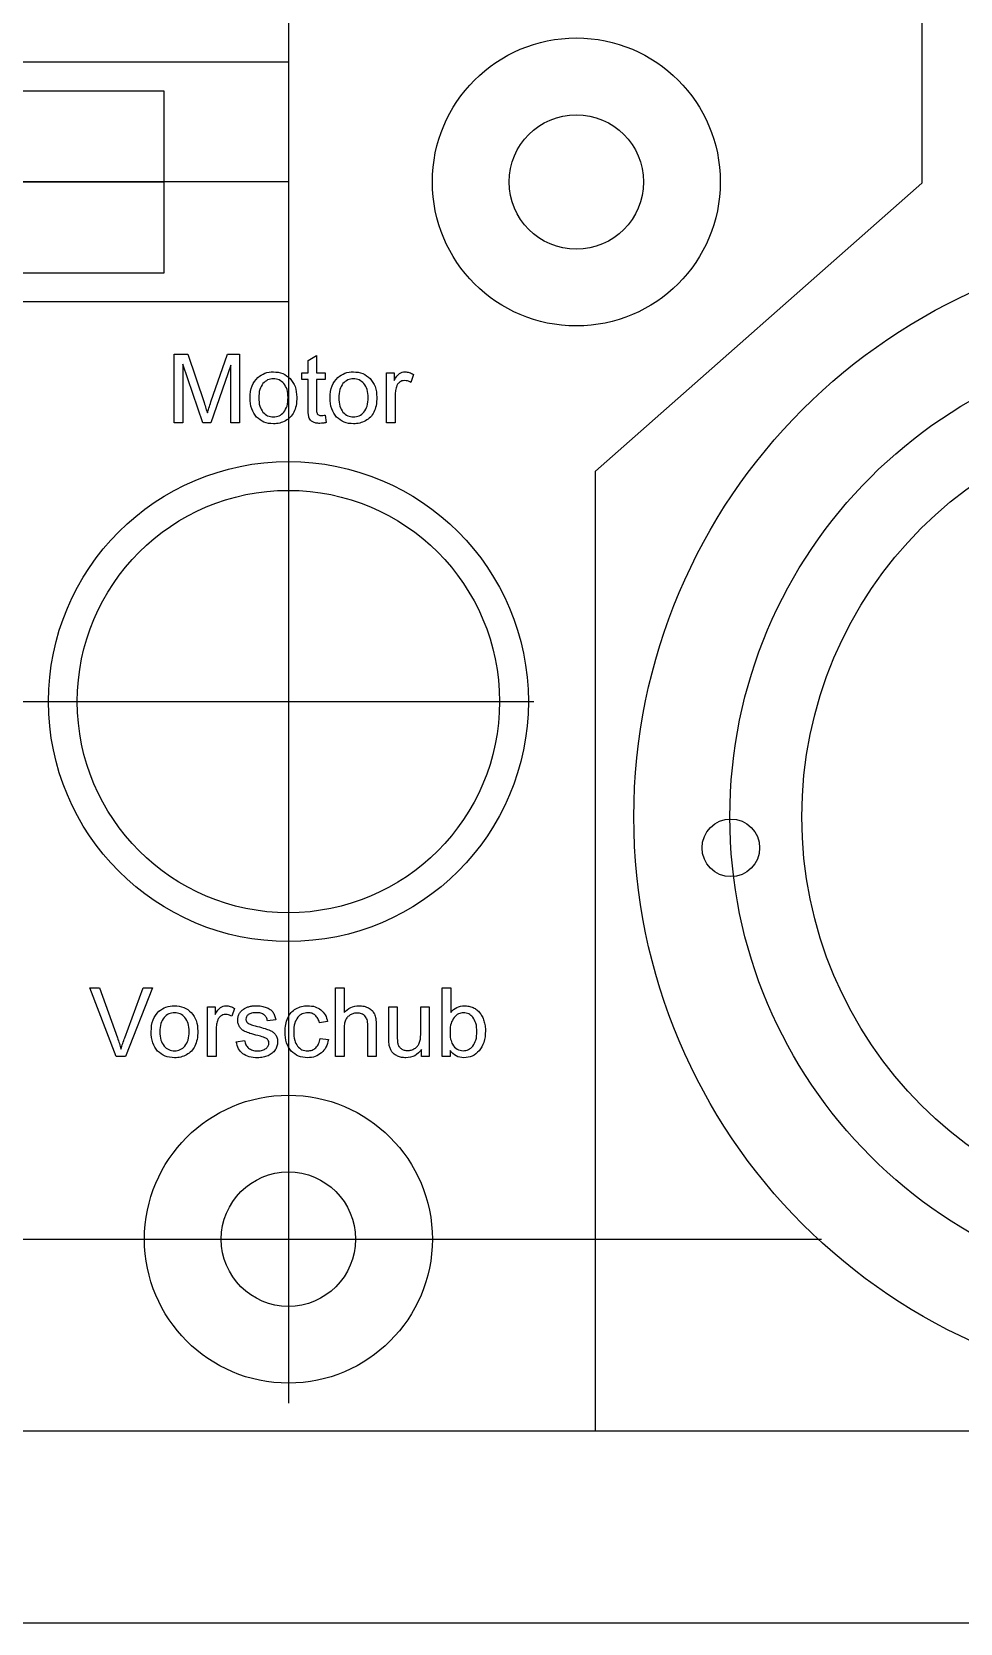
# Model space of a CAD drawing. Header units: millimetres. Extents: x 39 to 249, y 35 to 175.
# Drawn here: x 77.8 to 126.2, y 34.5 to 117.4 of the extents above; entities that cross this region are included whole.
import ezdxf

# ---------------------------------------------------------------- set-up
doc = ezdxf.new("R2010")
doc.units = ezdxf.units.MM
doc.layers.get('0').update_dxf_attribs({"linetype": 'CONTINUOUS'})

msp = doc.modelspace()

# ---------------------------------------------------------------- linework, layer by layer
for p, q in [((91.219, 164.54), (91.219, 46)), ((124.219, 164.54), (124.219, 109.54)), ((91.219, 109.603), (52.219, 109.603)), ((59.719, 109.603), (84.719, 109.603)), ((107.219, 94.54), (124.219, 109.54)), ((85.263, 97.063), (85.263, 100.642)), ((85.263, 100.642), (85.976, 100.642)), ((85.976, 100.642), (86.823, 98.108)), ((87.184, 98.151), (88.041, 100.642)), ((88.041, 100.642), (88.678, 100.642)), ((88.678, 100.642), (88.678, 97.063)), ((92.248, 100.297), (92.685, 100.561)), ((92.248, 99.655), (92.248, 100.297)), ((92.685, 100.561), (92.685, 99.655)), ((86.755, 97.063), (85.719, 100.11)), ((85.719, 100.11), (85.719, 97.063)), ((88.222, 100.058), (87.182, 97.063)), ((88.222, 97.063), (88.222, 100.058)), ((91.925, 99.314), (91.925, 99.655)), ((91.925, 99.655), (92.248, 99.655)), ((92.685, 99.655), (93.127, 99.655)), ((93.127, 99.655), (93.127, 99.314)), ((96.332, 97.063), (96.332, 99.655)), ((96.332, 99.655), (96.728, 99.655)), ((96.728, 99.655), (96.728, 99.262)), ((97.741, 99.572), (97.589, 99.165)), ((92.248, 99.314), (91.925, 99.314)), ((92.248, 97.822), (92.248, 99.314)), ((93.127, 99.314), (92.685, 99.314)), ((92.685, 99.314), (92.685, 97.797)), ((96.772, 98.42), (96.772, 97.063)), ((85.719, 97.063), (85.263, 97.063)), ((87.182, 97.063), (86.755, 97.063)), ((88.678, 97.063), (88.222, 97.063)), ((93.127, 97.456), (93.19, 97.068)), ((96.772, 97.063), (96.332, 97.063)), ((107.219, 44.54), (107.219, 94.54)), ((50, 82.54), (104, 82.54)), ((82.252, 64.046), (80.865, 67.625)), ((80.865, 67.625), (81.378, 67.625)), ((81.378, 67.625), (82.308, 65.025)), ((82.689, 65.025), (83.656, 67.625)), ((84.139, 67.625), (82.738, 64.046)), ((83.656, 67.625), (84.139, 67.625)), ((93.678, 64.046), (93.678, 67.625)), ((93.678, 67.625), (94.117, 67.625)), ((94.117, 67.625), (94.117, 66.341)), ((99.237, 64.046), (99.237, 67.625)), ((99.237, 67.625), (99.676, 67.625)), ((99.676, 67.625), (99.676, 66.348)), ((87.008, 64.046), (87.008, 66.639)), ((87.008, 66.639), (87.403, 66.639)), ((87.403, 66.639), (87.403, 66.246)), ((88.417, 66.556), (88.265, 66.148)), ((96.449, 65.032), (96.449, 66.639)), ((96.449, 66.639), (96.888, 66.639)), ((96.888, 66.639), (96.888, 65.201)), ((98.111, 65.25), (98.111, 66.639)), ((98.111, 66.639), (98.551, 66.639)), ((98.551, 66.639), (98.551, 64.046)), ((90.558, 65.97), (90.128, 65.911)), ((93.26, 65.877), (92.833, 65.811)), ((95.35, 64.046), (95.35, 65.689)), ((95.79, 65.689), (95.79, 64.046)), ((87.447, 65.403), (87.447, 64.046)), ((88.502, 64.82), (88.937, 64.888)), ((92.87, 64.996), (93.302, 64.94)), ((94.117, 65.465), (94.117, 64.046)), ((82.738, 64.046), (82.252, 64.046)), ((87.447, 64.046), (87.008, 64.046)), ((94.117, 64.046), (93.678, 64.046)), ((95.79, 64.046), (95.35, 64.046)), ((98.158, 64.046), (98.158, 64.427)), ((98.551, 64.046), (98.158, 64.046)), ((99.645, 64.046), (99.237, 64.046)), ((99.645, 64.371), (99.645, 64.046)), ((49.219, 54.54), (119, 54.54)), ((239.219, 44.54), (49.219, 44.54)), ((249.219, 34.54), (39.219, 34.54))]:
    msp.add_line(p, q)
for points in [[(52.219, 115.853), (91.219, 115.853), (91.219, 103.353), (52.219, 103.353)], [(59.719, 114.353), (84.719, 114.353), (84.719, 104.853), (59.719, 104.853)]]:
    msp.add_lwpolyline(points, close=True)
for centre, radius in [((106.219, 109.603), 7.5), ((106.219, 109.603), 3.5), ((139.219, 76.54), 30), ((139.219, 76.54), 25), ((139.219, 76.54), 21.25), ((91.219, 82.54), 12.5), ((91.219, 82.54), 11), ((114.271, 74.922), 1.5), ((91.219, 54.54), 7.5), ((91.219, 54.54), 7.5), ((91.219, 54.54), 3.5), ((91.219, 54.54), 3.5)]:
    msp.add_circle(centre, radius)
for points, knots in [([(89.623, 99.426), (89.743, 99.51), (89.987, 99.682), (90.286, 99.703), (90.439, 99.714)], [0, 0, 0, 0, 0.04294117, 0.08795467, 0.08795467, 0.08795467, 0.08795467]), ([(90.439, 99.714), (90.607, 99.701), (90.936, 99.676), (91.189, 99.466), (91.313, 99.364)], [0, 0, 0, 0, 0.04936715, 0.09624224, 0.09624224, 0.09624224, 0.09624224]), ([(93.793, 99.426), (93.913, 99.51), (94.157, 99.682), (94.456, 99.703), (94.609, 99.714)], [0, 0, 0, 0, 0.04294117, 0.08795467, 0.08795467, 0.08795467, 0.08795467]), ([(94.609, 99.714), (94.777, 99.701), (95.106, 99.676), (95.359, 99.466), (95.483, 99.364)], [0, 0, 0, 0, 0.04936715, 0.09624224, 0.09624224, 0.09624224, 0.09624224]), ([(96.728, 99.262), (96.772, 99.342), (96.847, 99.478), (96.96, 99.583), (97.007, 99.626)], [0, 0, 0, 0, 0.02712511, 0.04613649, 0.04613649, 0.04613649, 0.04613649]), ([(97.007, 99.626), (97.051, 99.652), (97.138, 99.703), (97.239, 99.71), (97.289, 99.714)], [0, 0, 0, 0, 0.01498587, 0.02988873, 0.02988873, 0.02988873, 0.02988873]), ([(97.289, 99.714), (97.365, 99.707), (97.526, 99.692), (97.667, 99.614), (97.741, 99.572)], [0, 0, 0, 0, 0.02267791, 0.04779927, 0.04779927, 0.04779927, 0.04779927]), ([(89.223, 98.359), (89.233, 98.577), (89.251, 98.979), (89.507, 99.286), (89.623, 99.426)], [0, 0, 0, 0, 0.0634773, 0.1167532, 0.1167532, 0.1167532, 0.1167532]), ([(89.892, 99.104), (89.829, 99.003), (89.686, 98.777), (89.679, 98.508), (89.674, 98.359)], [0, 0, 0, 0, 0.03497362, 0.07882941, 0.07882941, 0.07882941, 0.07882941]), ([(90.439, 99.35), (90.333, 99.34), (90.123, 99.32), (89.969, 99.176), (89.892, 99.104)], [0, 0, 0, 0, 0.0307751, 0.06150028, 0.06150028, 0.06150028, 0.06150028]), ([(90.982, 99.102), (90.905, 99.175), (90.752, 99.319), (90.543, 99.34), (90.439, 99.35)], [0, 0, 0, 0, 0.03075606, 0.06120853, 0.06120853, 0.06120853, 0.06120853]), ([(91.2, 98.374), (91.196, 98.519), (91.187, 98.782), (91.045, 99.003), (90.982, 99.102)], [0, 0, 0, 0, 0.04261839, 0.07733846, 0.07733846, 0.07733846, 0.07733846]), ([(91.313, 99.364), (91.411, 99.23), (91.623, 98.943), (91.642, 98.586), (91.652, 98.396)], [0, 0, 0, 0, 0.0488686, 0.1046023, 0.1046023, 0.1046023, 0.1046023]), ([(93.393, 98.359), (93.403, 98.577), (93.421, 98.979), (93.677, 99.286), (93.793, 99.426)], [0, 0, 0, 0, 0.0634773, 0.1167532, 0.1167532, 0.1167532, 0.1167532]), ([(94.062, 99.104), (93.998, 99.003), (93.856, 98.777), (93.849, 98.508), (93.844, 98.359)], [0, 0, 0, 0, 0.03497362, 0.07882941, 0.07882941, 0.07882941, 0.07882941]), ([(94.609, 99.35), (94.503, 99.34), (94.293, 99.32), (94.139, 99.176), (94.062, 99.104)], [0, 0, 0, 0, 0.0307751, 0.06150028, 0.06150028, 0.06150028, 0.06150028]), ([(95.152, 99.102), (95.075, 99.175), (94.922, 99.319), (94.713, 99.34), (94.609, 99.35)], [0, 0, 0, 0, 0.03075606, 0.06120853, 0.06120853, 0.06120853, 0.06120853]), ([(95.37, 98.374), (95.365, 98.519), (95.357, 98.782), (95.215, 99.003), (95.152, 99.102)], [0, 0, 0, 0, 0.04261839, 0.07733846, 0.07733846, 0.07733846, 0.07733846]), ([(95.483, 99.364), (95.581, 99.23), (95.793, 98.943), (95.812, 98.586), (95.822, 98.396)], [0, 0, 0, 0, 0.0488686, 0.1046023, 0.1046023, 0.1046023, 0.1046023]), ([(96.845, 98.933), (96.824, 98.851), (96.779, 98.683), (96.774, 98.51), (96.772, 98.42)], [0, 0, 0, 0, 0.02514352, 0.05193955, 0.05193955, 0.05193955, 0.05193955]), ([(97.008, 99.173), (96.973, 99.141), (96.899, 99.074), (96.863, 98.981), (96.845, 98.933)], [0, 0, 0, 0, 0.01426856, 0.0294477, 0.0294477, 0.0294477, 0.0294477]), ([(97.267, 99.26), (97.22, 99.256), (97.127, 99.249), (97.048, 99.199), (97.008, 99.173)], [0, 0, 0, 0, 0.01384251, 0.02767236, 0.02767236, 0.02767236, 0.02767236]), ([(97.589, 99.165), (97.537, 99.192), (97.436, 99.246), (97.322, 99.255), (97.267, 99.26)], [0, 0, 0, 0, 0.01762479, 0.03391295, 0.03391295, 0.03391295, 0.03391295]), ([(86.823, 98.108), (86.857, 98.005), (86.915, 97.828), (86.971, 97.651), (86.994, 97.578)], [0, 0, 0, 0, 0.03256127, 0.05566749, 0.05566749, 0.05566749, 0.05566749]), ([(86.994, 97.578), (87.02, 97.658), (87.081, 97.85), (87.146, 98.041), (87.184, 98.151)], [0, 0, 0, 0, 0.02534312, 0.06045192, 0.06045192, 0.06045192, 0.06045192]), ([(89.558, 97.353), (89.461, 97.49), (89.247, 97.79), (89.231, 98.159), (89.223, 98.359)], [0, 0, 0, 0, 0.0494859, 0.1080735, 0.1080735, 0.1080735, 0.1080735]), ([(89.674, 98.359), (89.679, 98.21), (89.686, 97.941), (89.829, 97.714), (89.892, 97.613)], [0, 0, 0, 0, 0.04388607, 0.07894073, 0.07894073, 0.07894073, 0.07894073]), ([(90.983, 97.614), (91.046, 97.716), (91.189, 97.948), (91.196, 98.221), (91.2, 98.374)], [0, 0, 0, 0, 0.03540639, 0.08023138, 0.08023138, 0.08023138, 0.08023138]), ([(91.652, 98.396), (91.649, 98.245), (91.644, 97.973), (91.545, 97.72), (91.502, 97.608)], [0, 0, 0, 0, 0.04486555, 0.08070761, 0.08070761, 0.08070761, 0.08070761]), ([(92.301, 97.303), (92.286, 97.367), (92.245, 97.537), (92.247, 97.712), (92.248, 97.822)], [0, 0, 0, 0, 0.01955396, 0.05232684, 0.05232684, 0.05232684, 0.05232684]), ([(93.728, 97.353), (93.631, 97.49), (93.417, 97.79), (93.401, 98.159), (93.393, 98.359)], [0, 0, 0, 0, 0.0494859, 0.1080735, 0.1080735, 0.1080735, 0.1080735]), ([(93.844, 98.359), (93.849, 98.21), (93.856, 97.941), (93.998, 97.714), (94.062, 97.613)], [0, 0, 0, 0, 0.04388607, 0.07894073, 0.07894073, 0.07894073, 0.07894073]), ([(95.153, 97.614), (95.216, 97.716), (95.359, 97.948), (95.366, 98.221), (95.37, 98.374)], [0, 0, 0, 0, 0.03540639, 0.08023138, 0.08023138, 0.08023138, 0.08023138]), ([(95.822, 98.396), (95.819, 98.245), (95.814, 97.973), (95.715, 97.72), (95.672, 97.608)], [0, 0, 0, 0, 0.04486555, 0.08070761, 0.08070761, 0.08070761, 0.08070761]), ([(90.439, 97.004), (90.268, 97.017), (89.937, 97.041), (89.682, 97.251), (89.558, 97.353)], [0, 0, 0, 0, 0.04999265, 0.09679118, 0.09679118, 0.09679118, 0.09679118]), ([(89.892, 97.613), (89.969, 97.541), (90.123, 97.396), (90.333, 97.376), (90.439, 97.365)], [0, 0, 0, 0, 0.03078038, 0.0615616, 0.0615616, 0.0615616, 0.0615616]), ([(90.439, 97.365), (90.543, 97.376), (90.753, 97.397), (90.906, 97.542), (90.983, 97.614)], [0, 0, 0, 0, 0.03060808, 0.06139528, 0.06139528, 0.06139528, 0.06139528]), ([(91.065, 97.163), (90.967, 97.116), (90.768, 97.023), (90.549, 97.01), (90.439, 97.004)], [0, 0, 0, 0, 0.03227353, 0.06513717, 0.06513717, 0.06513717, 0.06513717]), ([(91.502, 97.608), (91.446, 97.518), (91.334, 97.337), (91.155, 97.221), (91.065, 97.163)], [0, 0, 0, 0, 0.03145, 0.06310909, 0.06310909, 0.06310909, 0.06310909]), ([(92.487, 97.104), (92.447, 97.131), (92.368, 97.182), (92.323, 97.264), (92.301, 97.303)], [0, 0, 0, 0, 0.01424203, 0.02757319, 0.02757319, 0.02757319, 0.02757319]), ([(92.858, 97.028), (92.786, 97.03), (92.657, 97.032), (92.539, 97.082), (92.487, 97.104)], [0, 0, 0, 0, 0.02132434, 0.03817811, 0.03817811, 0.03817811, 0.03817811]), ([(92.685, 97.797), (92.684, 97.746), (92.683, 97.664), (92.701, 97.585), (92.708, 97.556)], [0, 0, 0, 0, 0.01545278, 0.02435246, 0.02435246, 0.02435246, 0.02435246]), ([(92.708, 97.556), (92.717, 97.539), (92.735, 97.504), (92.767, 97.482), (92.784, 97.47)], [0, 0, 0, 0, 0.00570638, 0.01155971, 0.01155971, 0.01155971, 0.01155971]), ([(92.784, 97.47), (92.805, 97.461), (92.852, 97.44), (92.904, 97.439), (92.934, 97.439)], [0, 0, 0, 0, 0.00680788, 0.01548073, 0.01548073, 0.01548073, 0.01548073]), ([(93.19, 97.068), (93.132, 97.056), (93.022, 97.035), (92.91, 97.03), (92.858, 97.028)], [0, 0, 0, 0, 0.01782059, 0.03347608, 0.03347608, 0.03347608, 0.03347608]), ([(92.934, 97.439), (92.962, 97.44), (93.027, 97.442), (93.091, 97.451), (93.127, 97.456)], [0, 0, 0, 0, 0.00849464, 0.01937363, 0.01937363, 0.01937363, 0.01937363]), ([(94.609, 97.004), (94.438, 97.017), (94.107, 97.041), (93.852, 97.251), (93.728, 97.353)], [0, 0, 0, 0, 0.04999265, 0.09679118, 0.09679118, 0.09679118, 0.09679118]), ([(94.062, 97.613), (94.139, 97.541), (94.293, 97.396), (94.503, 97.376), (94.609, 97.365)], [0, 0, 0, 0, 0.03078038, 0.0615616, 0.0615616, 0.0615616, 0.0615616]), ([(94.609, 97.365), (94.713, 97.376), (94.923, 97.397), (95.076, 97.542), (95.153, 97.614)], [0, 0, 0, 0, 0.03060808, 0.06139528, 0.06139528, 0.06139528, 0.06139528]), ([(95.235, 97.163), (95.136, 97.116), (94.938, 97.023), (94.719, 97.01), (94.609, 97.004)], [0, 0, 0, 0, 0.03227353, 0.06513717, 0.06513717, 0.06513717, 0.06513717]), ([(95.672, 97.608), (95.616, 97.518), (95.504, 97.337), (95.325, 97.221), (95.235, 97.163)], [0, 0, 0, 0, 0.03145, 0.06310909, 0.06310909, 0.06310909, 0.06310909]), ([(84.068, 65.342), (84.078, 65.561), (84.097, 65.962), (84.352, 66.269), (84.469, 66.409)], [0, 0, 0, 0, 0.0634773, 0.1167532, 0.1167532, 0.1167532, 0.1167532]), ([(84.469, 66.409), (84.588, 66.493), (84.833, 66.665), (85.131, 66.687), (85.284, 66.697)], [0, 0, 0, 0, 0.04294117, 0.08795467, 0.08795467, 0.08795467, 0.08795467]), ([(85.284, 66.334), (85.179, 66.323), (84.969, 66.303), (84.815, 66.159), (84.737, 66.087)], [0, 0, 0, 0, 0.0307751, 0.06150028, 0.06150028, 0.06150028, 0.06150028]), ([(85.284, 66.697), (85.453, 66.684), (85.781, 66.659), (86.035, 66.449), (86.158, 66.347)], [0, 0, 0, 0, 0.04936715, 0.09624224, 0.09624224, 0.09624224, 0.09624224]), ([(85.827, 66.086), (85.75, 66.158), (85.597, 66.302), (85.388, 66.323), (85.284, 66.334)], [0, 0, 0, 0, 0.03075606, 0.06120853, 0.06120853, 0.06120853, 0.06120853]), ([(86.158, 66.347), (86.257, 66.213), (86.469, 65.926), (86.488, 65.569), (86.498, 65.379)], [0, 0, 0, 0, 0.0488686, 0.1046023, 0.1046023, 0.1046023, 0.1046023]), ([(87.403, 66.246), (87.447, 66.326), (87.522, 66.461), (87.636, 66.566), (87.683, 66.61)], [0, 0, 0, 0, 0.02712511, 0.04613649, 0.04613649, 0.04613649, 0.04613649]), ([(87.683, 66.61), (87.727, 66.635), (87.814, 66.686), (87.915, 66.694), (87.965, 66.697)], [0, 0, 0, 0, 0.01498587, 0.02988873, 0.02988873, 0.02988873, 0.02988873]), ([(87.965, 66.697), (88.041, 66.69), (88.202, 66.676), (88.343, 66.597), (88.417, 66.556)], [0, 0, 0, 0, 0.02267791, 0.04779927, 0.04779927, 0.04779927, 0.04779927]), ([(88.655, 66.271), (88.683, 66.319), (88.741, 66.413), (88.828, 66.482), (88.871, 66.517)], [0, 0, 0, 0, 0.01644832, 0.0329143, 0.0329143, 0.0329143, 0.0329143]), ([(88.871, 66.517), (88.91, 66.542), (88.998, 66.597), (89.096, 66.628), (89.15, 66.645)], [0, 0, 0, 0, 0.01398658, 0.03086371, 0.03086371, 0.03086371, 0.03086371]), ([(89.562, 66.336), (89.473, 66.335), (89.321, 66.334), (89.186, 66.265), (89.129, 66.236)], [0, 0, 0, 0, 0.02606037, 0.04489424, 0.04489424, 0.04489424, 0.04489424]), ([(89.15, 66.645), (89.211, 66.66), (89.336, 66.692), (89.464, 66.695), (89.53, 66.697)], [0, 0, 0, 0, 0.01875881, 0.03842544, 0.03842544, 0.03842544, 0.03842544]), ([(89.53, 66.697), (89.626, 66.695), (89.809, 66.689), (89.983, 66.635), (90.066, 66.61)], [0, 0, 0, 0, 0.02874012, 0.05452964, 0.05452964, 0.05452964, 0.05452964]), ([(89.958, 66.224), (89.903, 66.256), (89.782, 66.329), (89.639, 66.333), (89.562, 66.336)], [0, 0, 0, 0, 0.018916, 0.0418243, 0.0418243, 0.0418243, 0.0418243]), ([(90.066, 66.61), (90.136, 66.58), (90.267, 66.524), (90.362, 66.42), (90.406, 66.372)], [0, 0, 0, 0, 0.02256176, 0.04198691, 0.04198691, 0.04198691, 0.04198691]), ([(90.406, 66.372), (90.441, 66.314), (90.515, 66.19), (90.543, 66.047), (90.558, 65.97)], [0, 0, 0, 0, 0.01984912, 0.04320943, 0.04320943, 0.04320943, 0.04320943]), ([(91.183, 66.068), (91.234, 66.166), (91.336, 66.359), (91.517, 66.48), (91.606, 66.54)], [0, 0, 0, 0, 0.03266998, 0.06434061, 0.06434061, 0.06434061, 0.06434061]), ([(91.606, 66.54), (91.704, 66.586), (91.9, 66.678), (92.116, 66.691), (92.225, 66.697)], [0, 0, 0, 0, 0.03195612, 0.06439195, 0.06439195, 0.06439195, 0.06439195]), ([(92.242, 66.336), (92.137, 66.327), (91.93, 66.308), (91.778, 66.167), (91.703, 66.098)], [0, 0, 0, 0, 0.03067314, 0.06047663, 0.06047663, 0.06047663, 0.06047663]), ([(92.225, 66.697), (92.357, 66.691), (92.606, 66.678), (92.817, 66.546), (92.916, 66.484)], [0, 0, 0, 0, 0.0387608, 0.07339066, 0.07339066, 0.07339066, 0.07339066]), ([(92.617, 66.204), (92.562, 66.243), (92.449, 66.321), (92.312, 66.331), (92.242, 66.336)], [0, 0, 0, 0, 0.01977052, 0.04039085, 0.04039085, 0.04039085, 0.04039085]), ([(92.916, 66.484), (92.998, 66.403), (93.169, 66.233), (93.229, 65.999), (93.26, 65.877)], [0, 0, 0, 0, 0.03396502, 0.07092428, 0.07092428, 0.07092428, 0.07092428]), ([(94.117, 66.341), (94.226, 66.445), (94.444, 66.653), (94.744, 66.683), (94.894, 66.697)], [0, 0, 0, 0, 0.04387507, 0.08763859, 0.08763859, 0.08763859, 0.08763859]), ([(94.803, 66.319), (94.739, 66.315), (94.61, 66.306), (94.494, 66.247), (94.436, 66.218)], [0, 0, 0, 0, 0.01911994, 0.03846649, 0.03846649, 0.03846649, 0.03846649]), ([(95.207, 66.169), (95.152, 66.213), (95.034, 66.306), (94.884, 66.315), (94.803, 66.319)], [0, 0, 0, 0, 0.02059396, 0.04405898, 0.04405898, 0.04405898, 0.04405898]), ([(94.894, 66.697), (94.985, 66.694), (95.159, 66.686), (95.318, 66.617), (95.394, 66.584)], [0, 0, 0, 0, 0.02706572, 0.05171525, 0.05171525, 0.05171525, 0.05171525]), ([(95.394, 66.584), (95.46, 66.543), (95.587, 66.464), (95.662, 66.334), (95.698, 66.27)], [0, 0, 0, 0, 0.02268706, 0.044297, 0.044297, 0.044297, 0.044297]), ([(99.676, 66.348), (99.775, 66.45), (99.97, 66.652), (100.249, 66.682), (100.387, 66.697)], [0, 0, 0, 0, 0.0410981, 0.0814217, 0.0814217, 0.0814217, 0.0814217]), ([(100.348, 66.336), (100.254, 66.324), (100.059, 66.3), (99.921, 66.159), (99.85, 66.086)], [0, 0, 0, 0, 0.02757454, 0.05722106, 0.05722106, 0.05722106, 0.05722106]), ([(100.835, 66.094), (100.766, 66.165), (100.631, 66.302), (100.44, 66.325), (100.348, 66.336)], [0, 0, 0, 0, 0.02869751, 0.05583745, 0.05583745, 0.05583745, 0.05583745]), ([(100.387, 66.697), (100.465, 66.694), (100.621, 66.686), (100.767, 66.629), (100.84, 66.601)], [0, 0, 0, 0, 0.02340939, 0.0465708, 0.0465708, 0.0465708, 0.0465708]), ([(100.84, 66.601), (100.907, 66.566), (101.041, 66.497), (101.142, 66.385), (101.191, 66.33)], [0, 0, 0, 0, 0.02266213, 0.04471644, 0.04471644, 0.04471644, 0.04471644]), ([(101.191, 66.33), (101.235, 66.267), (101.327, 66.137), (101.38, 65.987), (101.407, 65.909)], [0, 0, 0, 0, 0.02284888, 0.04752902, 0.04752902, 0.04752902, 0.04752902]), ([(84.737, 66.087), (84.674, 65.987), (84.532, 65.76), (84.524, 65.492), (84.52, 65.342)], [0, 0, 0, 0, 0.03497362, 0.07882941, 0.07882941, 0.07882941, 0.07882941]), ([(86.046, 65.357), (86.041, 65.502), (86.033, 65.766), (85.891, 65.987), (85.827, 66.086)], [0, 0, 0, 0, 0.04261839, 0.07733846, 0.07733846, 0.07733846, 0.07733846]), ([(87.521, 65.916), (87.499, 65.835), (87.455, 65.667), (87.45, 65.493), (87.447, 65.403)], [0, 0, 0, 0, 0.02514352, 0.05193955, 0.05193955, 0.05193955, 0.05193955]), ([(87.684, 66.157), (87.648, 66.124), (87.575, 66.057), (87.539, 65.964), (87.521, 65.916)], [0, 0, 0, 0, 0.01426856, 0.0294477, 0.0294477, 0.0294477, 0.0294477]), ([(87.943, 66.243), (87.896, 66.24), (87.803, 66.233), (87.724, 66.182), (87.684, 66.157)], [0, 0, 0, 0, 0.01384251, 0.02767236, 0.02767236, 0.02767236, 0.02767236]), ([(88.265, 66.148), (88.213, 66.176), (88.112, 66.229), (87.998, 66.239), (87.943, 66.243)], [0, 0, 0, 0, 0.01762479, 0.03391295, 0.03391295, 0.03391295, 0.03391295]), ([(88.575, 65.95), (88.578, 66.007), (88.585, 66.119), (88.631, 66.221), (88.655, 66.271)], [0, 0, 0, 0, 0.01681056, 0.03333097, 0.03333097, 0.03333097, 0.03333097]), ([(88.672, 65.602), (88.644, 65.657), (88.587, 65.766), (88.579, 65.888), (88.575, 65.95)], [0, 0, 0, 0, 0.01808068, 0.0364585, 0.0364585, 0.0364585, 0.0364585]), ([(88.955, 65.356), (88.897, 65.388), (88.784, 65.449), (88.709, 65.552), (88.672, 65.602)], [0, 0, 0, 0, 0.01955384, 0.03795824, 0.03795824, 0.03795824, 0.03795824]), ([(89.129, 66.236), (89.092, 66.203), (89.02, 66.14), (89.007, 66.046), (89, 66.002)], [0, 0, 0, 0, 0.01456747, 0.02755018, 0.02755018, 0.02755018, 0.02755018]), ([(89, 66.002), (89.002, 65.974), (89.007, 65.918), (89.038, 65.871), (89.054, 65.848)], [0, 0, 0, 0, 0.00822798, 0.01653347, 0.01653347, 0.01653347, 0.01653347]), ([(89.054, 65.848), (89.076, 65.825), (89.124, 65.774), (89.188, 65.746), (89.222, 65.731)], [0, 0, 0, 0, 0.00945651, 0.02070504, 0.02070504, 0.02070504, 0.02070504]), ([(89.222, 65.731), (89.266, 65.717), (89.394, 65.677), (89.524, 65.642), (89.61, 65.618)], [0, 0, 0, 0, 0.01361029, 0.0404139, 0.0404139, 0.0404139, 0.0404139]), ([(89.61, 65.618), (89.743, 65.583), (89.963, 65.525), (90.176, 65.446), (90.261, 65.414)], [0, 0, 0, 0, 0.04116877, 0.06821488, 0.06821488, 0.06821488, 0.06821488]), ([(90.128, 65.911), (90.114, 65.974), (90.088, 66.095), (90.001, 66.182), (89.958, 66.224)], [0, 0, 0, 0, 0.01871365, 0.03623831, 0.03623831, 0.03623831, 0.03623831]), ([(91.044, 65.333), (91.048, 65.465), (91.057, 65.718), (91.142, 65.955), (91.183, 66.068)], [0, 0, 0, 0, 0.0395211, 0.07520042, 0.07520042, 0.07520042, 0.07520042]), ([(91.703, 66.098), (91.642, 65.998), (91.504, 65.768), (91.498, 65.498), (91.495, 65.345)], [0, 0, 0, 0, 0.0344477, 0.0793347, 0.0793347, 0.0793347, 0.0793347]), ([(92.833, 65.811), (92.811, 65.891), (92.77, 66.039), (92.665, 66.152), (92.617, 66.204)], [0, 0, 0, 0, 0.02439935, 0.04543668, 0.04543668, 0.04543668, 0.04543668]), ([(94.191, 65.943), (94.169, 65.875), (94.121, 65.719), (94.119, 65.556), (94.117, 65.465)], [0, 0, 0, 0, 0.0213487, 0.04863189, 0.04863189, 0.04863189, 0.04863189]), ([(94.436, 66.218), (94.383, 66.181), (94.278, 66.11), (94.22, 65.998), (94.191, 65.943)], [0, 0, 0, 0, 0.01896441, 0.03732884, 0.03732884, 0.03732884, 0.03732884]), ([(95.35, 65.689), (95.348, 65.787), (95.344, 65.961), (95.249, 66.106), (95.207, 66.169)], [0, 0, 0, 0, 0.0286959, 0.05094491, 0.05094491, 0.05094491, 0.05094491]), ([(95.698, 66.27), (95.725, 66.189), (95.786, 66.001), (95.788, 65.802), (95.79, 65.689)], [0, 0, 0, 0, 0.02547882, 0.05912609, 0.05912609, 0.05912609, 0.05912609]), ([(99.85, 66.086), (99.789, 65.986), (99.653, 65.766), (99.644, 65.505), (99.64, 65.362)], [0, 0, 0, 0, 0.03442222, 0.07652923, 0.07652923, 0.07652923, 0.07652923]), ([(101.036, 65.345), (101.033, 65.496), (101.028, 65.764), (100.893, 65.994), (100.835, 66.094)], [0, 0, 0, 0, 0.04441478, 0.07874027, 0.07874027, 0.07874027, 0.07874027]), ([(101.407, 65.909), (101.43, 65.824), (101.477, 65.652), (101.482, 65.473), (101.485, 65.382)], [0, 0, 0, 0, 0.0261769, 0.05346855, 0.05346855, 0.05346855, 0.05346855]), ([(82.308, 65.025), (82.344, 64.924), (82.412, 64.731), (82.469, 64.534), (82.496, 64.439)], [0, 0, 0, 0, 0.03198248, 0.06154625, 0.06154625, 0.06154625, 0.06154625]), ([(82.496, 64.439), (82.525, 64.537), (82.583, 64.734), (82.654, 64.928), (82.689, 65.025)], [0, 0, 0, 0, 0.03063995, 0.06169965, 0.06169965, 0.06169965, 0.06169965]), ([(84.404, 64.337), (84.306, 64.474), (84.093, 64.773), (84.077, 65.142), (84.068, 65.342)], [0, 0, 0, 0, 0.0494859, 0.1080735, 0.1080735, 0.1080735, 0.1080735]), ([(84.52, 65.342), (84.524, 65.193), (84.532, 64.924), (84.674, 64.697), (84.737, 64.597)], [0, 0, 0, 0, 0.04388607, 0.07894073, 0.07894073, 0.07894073, 0.07894073]), ([(85.829, 64.598), (85.892, 64.7), (86.035, 64.931), (86.042, 65.204), (86.046, 65.357)], [0, 0, 0, 0, 0.03540639, 0.08023138, 0.08023138, 0.08023138, 0.08023138]), ([(86.498, 65.379), (86.495, 65.228), (86.489, 64.956), (86.391, 64.704), (86.348, 64.592)], [0, 0, 0, 0, 0.04486555, 0.08070761, 0.08070761, 0.08070761, 0.08070761]), ([(88.84, 64.197), (88.759, 64.28), (88.587, 64.454), (88.532, 64.693), (88.502, 64.82)], [0, 0, 0, 0, 0.03391212, 0.0720799, 0.0720799, 0.0720799, 0.0720799]), ([(88.937, 64.888), (88.953, 64.808), (88.983, 64.655), (89.09, 64.542), (89.14, 64.488)], [0, 0, 0, 0, 0.02408889, 0.04574599, 0.04574599, 0.04574599, 0.04574599]), ([(89.625, 65.145), (89.488, 65.179), (89.26, 65.236), (89.041, 65.322), (88.955, 65.356)], [0, 0, 0, 0, 0.04247768, 0.07032714, 0.07032714, 0.07032714, 0.07032714]), ([(90.074, 64.996), (90.022, 65.019), (89.878, 65.084), (89.724, 65.121), (89.625, 65.145)], [0, 0, 0, 0, 0.01709475, 0.04741079, 0.04741079, 0.04741079, 0.04741079]), ([(90.057, 64.472), (90.1, 64.514), (90.182, 64.594), (90.197, 64.707), (90.204, 64.761)], [0, 0, 0, 0, 0.01732584, 0.03328514, 0.03328514, 0.03328514, 0.03328514]), ([(90.204, 64.761), (90.198, 64.809), (90.187, 64.904), (90.112, 64.965), (90.074, 64.996)], [0, 0, 0, 0, 0.01369325, 0.02772297, 0.02772297, 0.02772297, 0.02772297]), ([(90.261, 65.414), (90.319, 65.386), (90.432, 65.329), (90.511, 65.232), (90.55, 65.184)], [0, 0, 0, 0, 0.0191139, 0.03737989, 0.03737989, 0.03737989, 0.03737989]), ([(90.655, 64.808), (90.65, 64.735), (90.638, 64.588), (90.565, 64.459), (90.527, 64.394)], [0, 0, 0, 0, 0.02157111, 0.04380656, 0.04380656, 0.04380656, 0.04380656]), ([(90.55, 65.184), (90.581, 65.128), (90.646, 65.012), (90.652, 64.878), (90.655, 64.808)], [0, 0, 0, 0, 0.01870556, 0.03950171, 0.03950171, 0.03950171, 0.03950171]), ([(91.367, 64.335), (91.273, 64.472), (91.067, 64.771), (91.052, 65.135), (91.044, 65.333)], [0, 0, 0, 0, 0.048788, 0.1067584, 0.1067584, 0.1067584, 0.1067584]), ([(91.495, 65.345), (91.498, 65.19), (91.502, 64.919), (91.637, 64.686), (91.695, 64.586)], [0, 0, 0, 0, 0.0453818, 0.0796671, 0.0796671, 0.0796671, 0.0796671]), ([(92.65, 64.507), (92.703, 64.572), (92.82, 64.714), (92.852, 64.896), (92.87, 64.996)], [0, 0, 0, 0, 0.02462101, 0.05435234, 0.05435234, 0.05435234, 0.05435234]), ([(93.302, 64.94), (93.271, 64.801), (93.213, 64.535), (93.028, 64.335), (92.939, 64.24)], [0, 0, 0, 0, 0.04177224, 0.080069, 0.080069, 0.080069, 0.080069]), ([(96.476, 64.622), (96.468, 64.678), (96.449, 64.814), (96.449, 64.951), (96.449, 65.032)], [0, 0, 0, 0, 0.01684449, 0.04114576, 0.04114576, 0.04114576, 0.04114576]), ([(96.888, 65.201), (96.888, 65.105), (96.887, 64.949), (96.907, 64.796), (96.915, 64.737)], [0, 0, 0, 0, 0.02881642, 0.04650956, 0.04650956, 0.04650956, 0.04650956]), ([(96.915, 64.737), (96.932, 64.683), (96.966, 64.576), (97.05, 64.501), (97.091, 64.465)], [0, 0, 0, 0, 0.0167706, 0.03293976, 0.03293976, 0.03293976, 0.03293976]), ([(97.794, 64.467), (97.847, 64.504), (97.952, 64.575), (98.011, 64.688), (98.039, 64.743)], [0, 0, 0, 0, 0.01903106, 0.03744064, 0.03744064, 0.03744064, 0.03744064]), ([(98.039, 64.743), (98.06, 64.814), (98.109, 64.979), (98.111, 65.151), (98.111, 65.25)], [0, 0, 0, 0, 0.02206423, 0.05138592, 0.05138592, 0.05138592, 0.05138592]), ([(99.64, 65.362), (99.64, 65.226), (99.642, 64.993), (99.73, 64.778), (99.767, 64.688)], [0, 0, 0, 0, 0.04028635, 0.06912518, 0.06912518, 0.06912518, 0.06912518]), ([(99.767, 64.688), (99.84, 64.589), (99.981, 64.398), (100.215, 64.365), (100.328, 64.349)], [0, 0, 0, 0, 0.03526802, 0.06812065, 0.06812065, 0.06812065, 0.06812065]), ([(100.826, 64.599), (100.887, 64.7), (101.025, 64.928), (101.032, 65.196), (101.036, 65.345)], [0, 0, 0, 0, 0.03491159, 0.07865418, 0.07865418, 0.07865418, 0.07865418]), ([(101.485, 65.382), (101.477, 65.178), (101.461, 64.803), (101.252, 64.493), (101.156, 64.351)], [0, 0, 0, 0, 0.0596538, 0.1100744, 0.1100744, 0.1100744, 0.1100744]), ([(85.284, 63.987), (85.113, 64), (84.783, 64.024), (84.528, 64.235), (84.404, 64.337)], [0, 0, 0, 0, 0.04999265, 0.09679118, 0.09679118, 0.09679118, 0.09679118]), ([(84.737, 64.597), (84.815, 64.524), (84.969, 64.38), (85.179, 64.359), (85.284, 64.349)], [0, 0, 0, 0, 0.03078038, 0.0615616, 0.0615616, 0.0615616, 0.0615616]), ([(85.284, 64.349), (85.389, 64.359), (85.599, 64.38), (85.752, 64.525), (85.829, 64.598)], [0, 0, 0, 0, 0.03060808, 0.06139528, 0.06139528, 0.06139528, 0.06139528]), ([(85.91, 64.146), (85.812, 64.1), (85.614, 64.006), (85.395, 63.994), (85.284, 63.987)], [0, 0, 0, 0, 0.03227353, 0.06513717, 0.06513717, 0.06513717, 0.06513717]), ([(86.348, 64.592), (86.292, 64.501), (86.179, 64.32), (86, 64.204), (85.91, 64.146)], [0, 0, 0, 0, 0.03145, 0.06310909, 0.06310909, 0.06310909, 0.06310909]), ([(89.61, 63.987), (89.458, 63.992), (89.183, 64), (88.946, 64.136), (88.84, 64.197)], [0, 0, 0, 0, 0.04483348, 0.08094857, 0.08094857, 0.08094857, 0.08094857]), ([(89.14, 64.488), (89.206, 64.447), (89.348, 64.359), (89.516, 64.352), (89.608, 64.349)], [0, 0, 0, 0, 0.02260389, 0.04953245, 0.04953245, 0.04953245, 0.04953245]), ([(89.608, 64.349), (89.698, 64.351), (89.859, 64.355), (89.997, 64.436), (90.057, 64.472)], [0, 0, 0, 0, 0.02654673, 0.04727787, 0.04727787, 0.04727787, 0.04727787]), ([(90.157, 64.094), (90.072, 64.063), (89.896, 63.998), (89.708, 63.991), (89.61, 63.987)], [0, 0, 0, 0, 0.02696029, 0.05601253, 0.05601253, 0.05601253, 0.05601253]), ([(90.527, 64.394), (90.478, 64.332), (90.378, 64.205), (90.232, 64.132), (90.157, 64.094)], [0, 0, 0, 0, 0.02326683, 0.04815318, 0.04815318, 0.04815318, 0.04815318]), ([(92.223, 63.987), (92.056, 64), (91.733, 64.024), (91.486, 64.234), (91.367, 64.335)], [0, 0, 0, 0, 0.04878571, 0.0945253, 0.0945253, 0.0945253, 0.0945253]), ([(91.695, 64.586), (91.768, 64.517), (91.914, 64.377), (92.116, 64.358), (92.218, 64.349)], [0, 0, 0, 0, 0.02911607, 0.05888553, 0.05888553, 0.05888553, 0.05888553]), ([(92.218, 64.349), (92.3, 64.355), (92.459, 64.366), (92.588, 64.461), (92.65, 64.507)], [0, 0, 0, 0, 0.02407185, 0.04689165, 0.04689165, 0.04689165, 0.04689165]), ([(92.939, 64.24), (92.835, 64.166), (92.62, 64.015), (92.357, 63.997), (92.223, 63.987)], [0, 0, 0, 0, 0.03762294, 0.07728332, 0.07728332, 0.07728332, 0.07728332]), ([(96.611, 64.296), (96.581, 64.345), (96.518, 64.446), (96.49, 64.562), (96.476, 64.622)], [0, 0, 0, 0, 0.01692518, 0.03550119, 0.03550119, 0.03550119, 0.03550119]), ([(96.907, 64.075), (96.846, 64.105), (96.733, 64.159), (96.65, 64.253), (96.611, 64.296)], [0, 0, 0, 0, 0.01997093, 0.03721271, 0.03721271, 0.03721271, 0.03721271]), ([(97.335, 63.987), (97.26, 63.991), (97.113, 63.998), (96.975, 64.05), (96.907, 64.075)], [0, 0, 0, 0, 0.02229482, 0.04398131, 0.04398131, 0.04398131, 0.04398131]), ([(97.091, 64.465), (97.14, 64.436), (97.242, 64.376), (97.361, 64.369), (97.423, 64.366)], [0, 0, 0, 0, 0.01674614, 0.03510183, 0.03510183, 0.03510183, 0.03510183]), ([(98.158, 64.427), (98.049, 64.299), (97.832, 64.044), (97.5, 64.006), (97.335, 63.987)], [0, 0, 0, 0, 0.048592, 0.09644017, 0.09644017, 0.09644017, 0.09644017]), ([(97.423, 64.366), (97.488, 64.37), (97.619, 64.379), (97.735, 64.438), (97.794, 64.467)], [0, 0, 0, 0, 0.0193317, 0.03881867, 0.03881867, 0.03881867, 0.03881867]), ([(100.365, 63.987), (100.22, 64.004), (99.929, 64.036), (99.74, 64.259), (99.645, 64.371)], [0, 0, 0, 0, 0.04206071, 0.0843877, 0.0843877, 0.0843877, 0.0843877]), ([(100.328, 64.349), (100.422, 64.361), (100.617, 64.385), (100.755, 64.526), (100.826, 64.599)], [0, 0, 0, 0, 0.02757454, 0.05722106, 0.05722106, 0.05722106, 0.05722106]), ([(101.156, 64.351), (101.042, 64.245), (100.818, 64.037), (100.514, 64.004), (100.365, 63.987)], [0, 0, 0, 0, 0.04537359, 0.08917477, 0.08917477, 0.08917477, 0.08917477])]:
    msp.add_open_spline(points, degree=3, knots=knots)

doc.saveas('drawing.dxf')
